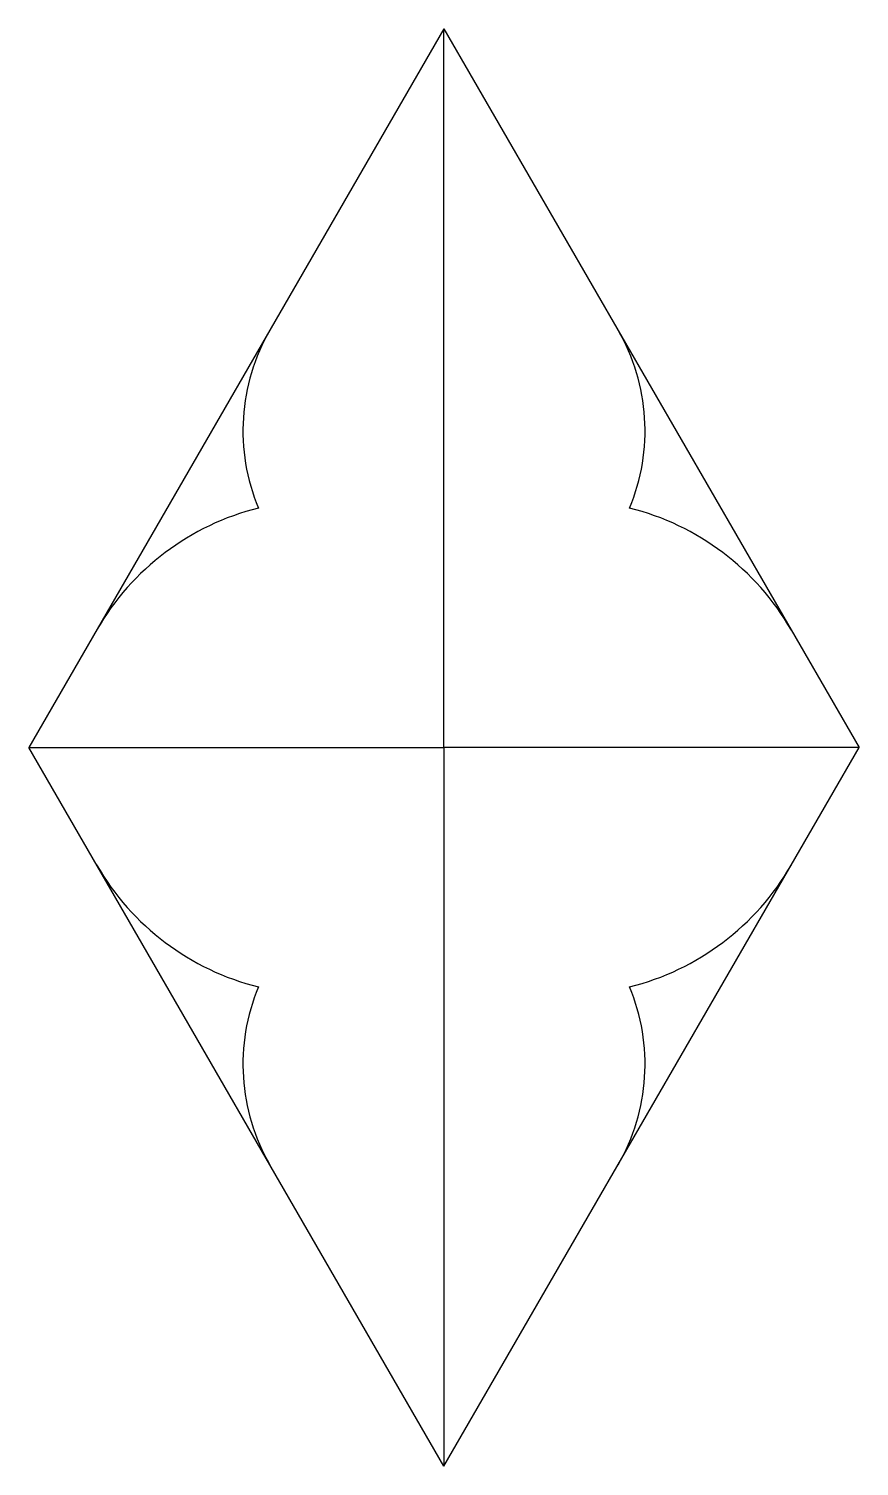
# Model space of a CAD drawing. Extents: x -40 to 40, y -69 to 69.
import ezdxf

# ---------------------------------------------------------------- set-up
doc = ezdxf.new("R2010")
doc.units = 0
doc.layers.add('MODELSKETCH_VISIBLE', color=7, linetype='CONTINUOUS')

msp = doc.modelspace()

# ---------------------------------------------------------------- linework, layer by layer
at = {"layer": 'MODELSKETCH_VISIBLE'}
for p, q in [((0, 69.28), (40, 0)), ((0, 69.28), (-40, 0)), ((0, 0), (0, 69.28)), ((0, 0), (0, 69.28)), ((-40, 0), (0, 0)), ((-40, 0), (0, 0)), ((0, -69.28), (-40, 0)), ((40, 0), (0, 0)), ((0, 0), (0, -69.28)), ((0, 0), (0, -69.28)), ((40, 0), (0, 0)), ((0, -69.28), (40, 0))]:
    msp.add_line(p, q, dxfattribs=at)
for centre, radius, start, end in [((0, 30.55), 19.37, 150, 202.6786), ((0, 30.55), 19.37, 337.3214, 30), ((-11.8, -1.18), 25.01, 104.0374, 150), ((11.8, -1.18), 25.01, 30, 75.9626), ((-11.8, 1.18), 25.01, 210, 255.9626), ((11.8, 1.18), 25.01, 284.0374, 330), ((0, -30.55), 19.37, 157.3214, 210), ((0, -30.55), 19.37, 330, 22.6786)]:
    msp.add_arc(centre, radius, start, end, dxfattribs=at)

doc.saveas('drawing.dxf')
